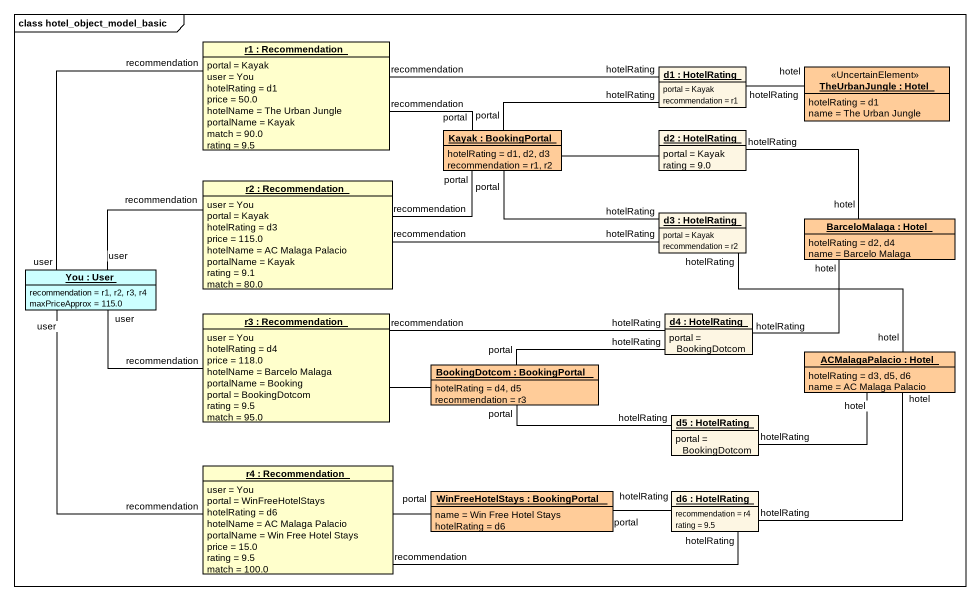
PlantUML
@startuml
mainframe class hotel_object_model_basic
hide circle
hide empty members
object "r1 : Recommendation" as r1 #FFFFCC {
  portal = Kayak
  user = You
  hotelRating = d1
  price = 50.0
  hotelName = The Urban Jungle
  portalName = Kayak
  match = 90.0
  rating = 9.5
}
object "d1 : HotelRating" as d1 {
  portal = Kayak
  recommendation = r1
}
object "TheUrbanJungle : Hotel" as TheUrbanJungle <<UncertainElement>> #FFCC99 {
  hotelRating = d1
  name = The Urban Jungle
}
object "Kayak : BookingPortal" as Kayak #FFCC99 {
  hotelRating = d1, d2, d3
  recommendation = r1, r2
}
object "d2 : HotelRating" as d2 {
  portal = Kayak
  rating = 9.0
}
object "r2 : Recommendation" as r2 #FFFFCC {
  user = You
  portal = Kayak
  hotelRating = d3
  price = 115.0
  hotelName = AC Malaga Palacio
  portalName = Kayak
  rating = 9.1
  match = 80.0
}
object "d3 : HotelRating" as d3 {
  portal = Kayak
  recommendation = r2
}
object "BarceloMalaga : Hotel" as BarceloMalaga #FFCC99 {
  hotelRating = d2, d4
  name = Barcelo Malaga
}
object "You : User" as You #CCFFFF {
  recommendation = r1, r2, r3, r4
  maxPriceApprox = 115.0
}
object "r3 : Recommendation" as r3 #FFFFCC {
  user = You
  hotelRating = d4
  price = 118.0
  hotelName = Barcelo Malaga
  portalName = Booking
  portal = BookingDotcom
  rating = 9.5
  match = 95.0
}
object "d4 : HotelRating" as d4 {
  portal = BookingDotcom
}
object "BookingDotcom : BookingPortal" as BookingDotcom #FFCC99 {
  hotelRating = d4, d5
  recommendation = r3
}
object "ACMalagaPalacio : Hotel" as ACMalagaPalacio #FFCC99 {
  hotelRating = d3, d5, d6
  name = AC Malaga Palacio
}
object "d5 : HotelRating" as d5 {
  portal = BookingDotcom
}
object "r4 : Recommendation" as r4 #FFFFCC {
  user = You
  portal = WinFreeHotelStays
  hotelRating = d6
  hotelName = AC Malaga Palacio
  portalName = Win Free Hotel Stays
  price = 15.0
  rating = 9.5
  match = 100.0
}
object "WinFreeHotelStays : BookingPortal" as WinFreeHotelStays #FFCC99 {
  name = Win Free Hotel Stays
  hotelRating = d6
}
object "d6 : HotelRating" as d6 {
  recommendation = r4
  rating = 9.5
}
r1 -right- d1 : recommendation\nhotelRating
r1 -right- Kayak : recommendation\nportal
d1 -right- TheUrbanJungle : hotel\nhotelRating
Kayak -right- d1 : hotelRating\nportal
Kayak -right- d2
Kayak -right- d3 : portal\nhotelRating
d2 -right- BarceloMalaga : hotelRating\nhotel
r2 -right- Kayak : portal\nrecommendation
r2 -right- d3 : recommendation\nhotelRating
d3 -- ACMalagaPalacio : hotelRating\nhotel
You -up- r1 : recommendation\nuser
You -right- r2 : recommendation\nuser
You -right- r3 : user\nrecommendation
You -- r4 : user\nrecommendation
r3 -right- d4 : recommendation\nhotelRating
r3 -right- BookingDotcom
d4 -right- BarceloMalaga : hotel\nhotelRating
BookingDotcom -right- d4 : hotelRating\nportal
BookingDotcom -right- d5 : portal\nhotelRating
d5 -right- ACMalagaPalacio : hotel\nhotelRating
r4 -right- WinFreeHotelStays : portal
r4 -right- d6 : hotelRating\nrecommendation
WinFreeHotelStays -right- d6 : hotelRating\nportal
d6 -up- ACMalagaPalacio : hotel\nhotelRating
@enduml
